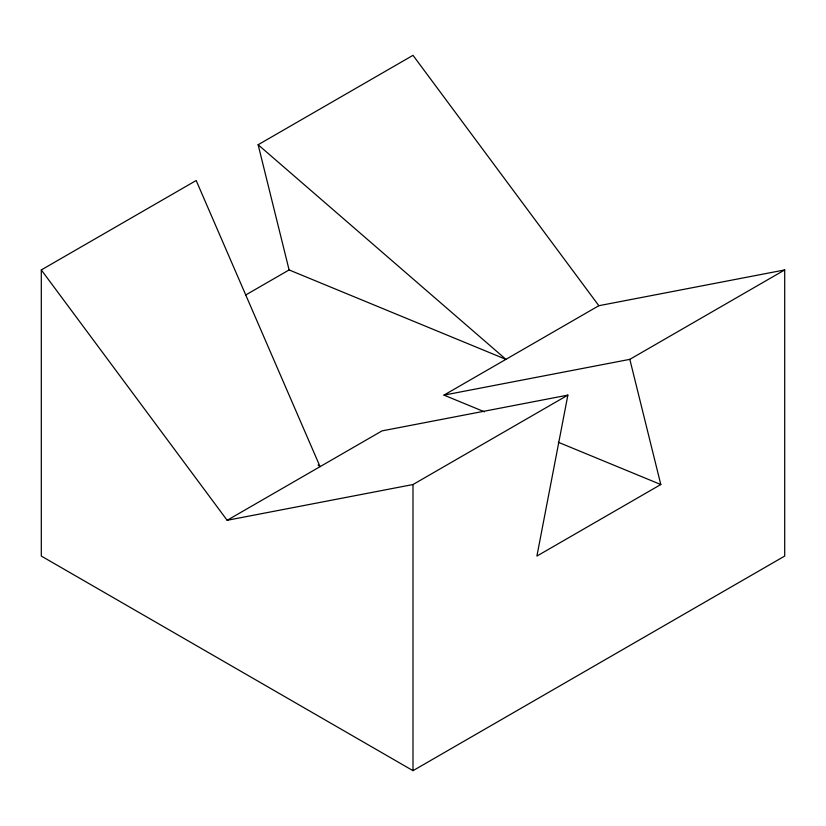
<?xml version="1.0" encoding="UTF-8"?>
<svg xmlns="http://www.w3.org/2000/svg" width="826" height="826" viewBox="0 0 826 826"><rect width="100%" height="100%" fill="white"/><g stroke="black" fill="none" stroke-linecap="round" stroke-linejoin="round"><path stroke-width="1.24" d="M41.3 269.937L227.15 520.297L382.025 430.883L567.875 395.117L536.9 556.063L660.8 484.532L629.825 359.351L784.7 269.937L784.7 556.063L413 770.668L41.3 556.063L41.3 269.937L196.175 180.512L320.075 466.649L318.072 465.038M258.125 144.746L505.925 359.351L289.1 269.937L258.125 144.746L413 55.332L598.85 305.703L784.7 269.937M245.57 295.068L289.1 269.937M484.48 411.823L443.975 395.117L598.85 305.703M227.15 520.297L413 484.532L567.875 395.117M443.975 395.117L629.825 359.351M558.345 442.282L660.8 484.532M413 484.532L413 770.668"/></g></svg>
